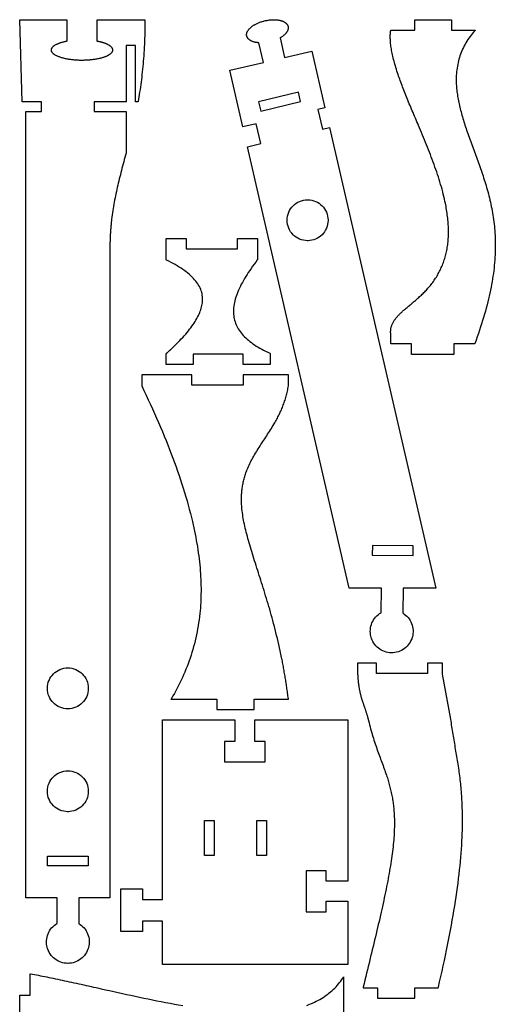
# Model space of a CAD drawing. Extents: x 0 to 250, y 0 to 397.
# Drawn here: x 158.2 to 249.5, y 208.2 to 397.1 of the extents above; entities that cross this region are included whole.
import ezdxf

# ---------------------------------------------------------------- set-up
doc = ezdxf.new("R2010")
doc.units = 0
doc.layers.get('0').update_dxf_attribs({"linetype": 'CONTINUOUS'})

msp = doc.modelspace()

# ---------------------------------------------------------------- linework, layer by layer
at = {"color": 0}
for points in [[(180.932, 381.383), (180.489, 381.383), (180.489, 392.211), (178.639, 392.211), (178.639, 381.383), (172.554, 381.383), (172.554, 379.533), (178.639, 379.533), (178.639, 371.563), (178.639, 371.563), (178.639, 371.563), (178.638, 371.563), (178.638, 371.561), (178.638, 371.561), (178.638, 371.561), (178.638, 371.561), (178.638, 371.56), (178.638, 371.56), (178.638, 371.56), (178.638, 371.56), (178.638, 371.558), (178.638, 371.558), (178.638, 371.558), (178.638, 371.558), (178.638, 371.557), (178.636, 371.557), (178.636, 371.557), (178.636, 371.557), (178.636, 371.556), (178.636, 371.556), (178.636, 371.556), (178.636, 371.554), (178.636, 371.554), (178.636, 371.554), (178.636, 371.554), (178.636, 371.554), (178.524, 371.133), (178.413, 370.715), (178.301, 370.299), (178.192, 369.883), (178.083, 369.469), (177.975, 369.058), (177.867, 368.647), (177.761, 368.236), (177.657, 367.828), (177.553, 367.419), (177.451, 367.013), (177.35, 366.607), (177.251, 366.2), (177.154, 365.796), (177.06, 365.39), (176.965, 364.986), (176.875, 364.582), (176.786, 364.178), (176.699, 363.774), (176.615, 363.369), (176.533, 362.965), (176.454, 362.56), (176.378, 362.156), (176.304, 361.75), (176.233, 361.344), (176.165, 360.938), (176.101, 360.529), (176.04, 360.121), (175.982, 359.711), (175.928, 359.301), (175.876, 358.889), (175.856, 358.713), (175.836, 358.535), (175.817, 358.358), (175.797, 358.181), (175.779, 358.003), (175.763, 357.825), (175.746, 357.647), (175.729, 357.468), (175.714, 357.29), (175.7, 357.111), (175.686, 356.932), (175.672, 356.753), (175.66, 356.574), (175.647, 356.393), (175.636, 356.214), (175.626, 356.033), (175.615, 355.853), (175.607, 355.672), (175.599, 355.492), (175.59, 355.31), (175.583, 355.129), (175.578, 354.947), (175.572, 354.765), (175.567, 354.582), (175.563, 354.4), (175.56, 354.217), (175.557, 354.035), (175.556, 353.851), (175.554, 353.667), (175.554, 353.483), (175.554, 228.779), (169.554, 228.779), (169.554, 223.897), (169.628, 223.854), (169.844, 223.711), (170.114, 223.504), (170.364, 223.276), (170.592, 223.032), (170.799, 222.772), (170.982, 222.497), (171.143, 222.208), (171.279, 221.908), (171.392, 221.599), (171.479, 221.281), (171.54, 220.954), (171.576, 220.624), (171.585, 220.29), (171.565, 219.953), (171.518, 219.615), (171.464, 219.362), (171.442, 219.279), (171.419, 219.196), (171.337, 218.95), (171.208, 218.636), (171.054, 218.336), (170.878, 218.051), (170.681, 217.783), (170.462, 217.535), (170.226, 217.304), (169.974, 217.093), (169.704, 216.903), (169.419, 216.736), (169.121, 216.592), (168.811, 216.471), (168.492, 216.375), (168.161, 216.306), (167.824, 216.263), (167.565, 216.249), (167.479, 216.249), (167.393, 216.249), (167.133, 216.263), (166.796, 216.306), (166.467, 216.375), (166.146, 216.471), (165.836, 216.592), (165.538, 216.736), (165.254, 216.903), (164.985, 217.093), (164.731, 217.304), (164.494, 217.535), (164.276, 217.783), (164.079, 218.051), (163.903, 218.336), (163.749, 218.636), (163.619, 218.95), (163.539, 219.196), (163.515, 219.279), (163.493, 219.362), (163.439, 219.615), (163.392, 219.953), (163.372, 220.29), (163.381, 220.624), (163.417, 220.954), (163.478, 221.281), (163.565, 221.599), (163.678, 221.908), (163.815, 222.208), (163.975, 222.497), (164.16, 222.772), (164.365, 223.032), (164.594, 223.276), (164.843, 223.504), (165.114, 223.711), (165.329, 223.854), (165.404, 223.897), (165.404, 228.779), (159.404, 228.779), (159.404, 379.533), (162.404, 379.533), (162.404, 381.383), (158.742, 381.383), (158.288, 397.124), (167.268, 397.124), (167.268, 392.987), (167.133, 392.961), (167.003, 392.933), (166.874, 392.906), (166.747, 392.876), (166.622, 392.846), (166.5, 392.814), (166.381, 392.781), (166.264, 392.747), (166.15, 392.713), (166.039, 392.676), (165.929, 392.64), (165.824, 392.603), (165.721, 392.565), (165.621, 392.526), (165.524, 392.486), (165.431, 392.446), (165.34, 392.404), (165.253, 392.362), (165.168, 392.321), (165.087, 392.278), (165.011, 392.233), (164.938, 392.19), (164.868, 392.146), (164.801, 392.1), (164.739, 392.054), (164.681, 392.008), (164.625, 391.963), (164.574, 391.917), (164.528, 391.869), (164.485, 391.822), (164.446, 391.776), (164.411, 391.731), (164.381, 391.683), (164.353, 391.638), (164.329, 391.592), (164.31, 391.544), (164.293, 391.499), (164.281, 391.453), (164.271, 391.406), (164.265, 391.36), (164.264, 391.314), (164.265, 391.267), (164.271, 391.221), (164.279, 391.175), (164.292, 391.129), (164.308, 391.083), (164.328, 391.037), (164.351, 390.992), (164.379, 390.946), (164.41, 390.9), (164.443, 390.856), (164.482, 390.81), (164.524, 390.764), (164.569, 390.719), (164.618, 390.675), (164.671, 390.629), (164.726, 390.585), (164.786, 390.54), (164.85, 390.497), (164.918, 390.453), (165.007, 390.397), (165.103, 390.343), (165.206, 390.29), (165.311, 390.239), (165.424, 390.188), (165.542, 390.139), (165.664, 390.09), (165.79, 390.043), (165.922, 389.997), (166.057, 389.953), (166.197, 389.91), (166.342, 389.868), (166.49, 389.828), (166.642, 389.789), (166.797, 389.751), (166.957, 389.715), (167.119, 389.682), (167.285, 389.65), (167.453, 389.619), (167.624, 389.59), (167.797, 389.563), (167.974, 389.537), (168.153, 389.515), (168.333, 389.493), (168.515, 389.474), (168.7, 389.457), (168.886, 389.44), (169.074, 389.428), (169.263, 389.417), (169.453, 389.407), (169.638, 389.401), (169.824, 389.396), (170.01, 389.393), (170.196, 389.393), (170.383, 389.394), (170.568, 389.397), (170.754, 389.403), (170.939, 389.41), (171.124, 389.419), (171.307, 389.431), (171.489, 389.443), (171.671, 389.458), (171.85, 389.475), (172.029, 389.493), (172.206, 389.513), (172.379, 389.535), (172.551, 389.558), (172.722, 389.583), (172.889, 389.611), (173.054, 389.639), (173.217, 389.669), (173.376, 389.701), (173.532, 389.735), (173.685, 389.769), (173.835, 389.807), (173.981, 389.844), (174.122, 389.885), (174.261, 389.926), (174.394, 389.968), (174.525, 390.013), (174.65, 390.058), (174.74, 390.093), (174.829, 390.129), (174.915, 390.165), (174.997, 390.203), (175.078, 390.24), (175.156, 390.279), (175.229, 390.318), (175.301, 390.357), (175.369, 390.397), (175.436, 390.438), (175.499, 390.478), (175.558, 390.519), (175.615, 390.561), (175.669, 390.601), (175.721, 390.644), (175.769, 390.686), (175.814, 390.728), (175.856, 390.771), (175.894, 390.814), (175.931, 390.857), (175.964, 390.899), (175.993, 390.942), (176.019, 390.985), (176.043, 391.028), (176.064, 391.071), (176.081, 391.112), (176.094, 391.156), (176.106, 391.199), (176.112, 391.24), (176.117, 391.282), (176.117, 391.324), (176.115, 391.364), (176.11, 391.404), (176.103, 391.444), (176.092, 391.485), (176.079, 391.525), (176.063, 391.565), (176.044, 391.606), (176.022, 391.646), (175.999, 391.686), (175.971, 391.726), (175.942, 391.767), (175.91, 391.807), (175.874, 391.847), (175.836, 391.888), (175.796, 391.926), (175.751, 391.967), (175.706, 392.006), (175.657, 392.046), (175.606, 392.085), (175.551, 392.124), (175.494, 392.161), (175.436, 392.2), (175.374, 392.237), (175.31, 392.275), (175.242, 392.313), (175.172, 392.349), (175.1, 392.385), (175.025, 392.421), (174.947, 392.456), (174.867, 392.49), (174.783, 392.524), (174.737, 392.543), (174.69, 392.561), (174.642, 392.579), (174.593, 392.597), (174.544, 392.614), (174.494, 392.632), (174.443, 392.65), (174.392, 392.667), (174.34, 392.683), (174.288, 392.7), (174.235, 392.717), (174.181, 392.733), (174.126, 392.749), (174.071, 392.765), (174.015, 392.781), (173.96, 392.796), (173.903, 392.811), (173.846, 392.826), (173.788, 392.84), (173.729, 392.856), (173.671, 392.869), (173.611, 392.883), (173.551, 392.897), (173.49, 392.911), (173.429, 392.924), (173.368, 392.938), (173.306, 392.95), (173.243, 392.963), (173.181, 392.975), (173.118, 392.987), (173.118, 397.124), (182.268, 397.124), (182.268, 397.049), (182.265, 396.447), (182.261, 395.853), (182.253, 395.264), (182.24, 394.681), (182.225, 394.104), (182.207, 393.533), (182.186, 392.968), (182.161, 392.41), (182.135, 391.857), (182.104, 391.308), (182.071, 390.767), (182.035, 390.231), (181.996, 389.699), (181.953, 389.174), (181.908, 388.653), (181.861, 388.139), (181.811, 387.629), (181.758, 387.124), (181.704, 386.625), (181.646, 386.131), (181.586, 385.64), (181.524, 385.156), (181.458, 384.676), (181.392, 384.2), (181.322, 383.731), (181.25, 383.264), (181.176, 382.803), (181.101, 382.346), (181.022, 381.893), (180.943, 381.444), (180.932, 381.383)], [(208.19, 393.633), (209.061, 389.864), (214.286, 391.069), (216.797, 380.207), (215.467, 379.9), (216.333, 376.149), (217.664, 376.456), (238.063, 288.194), (231.803, 288.194), (231.736, 283.4), (231.81, 283.356), (232.024, 283.21), (232.29, 282.999), (232.537, 282.768), (232.761, 282.521), (232.964, 282.257), (233.144, 281.979), (233.301, 281.689), (233.433, 281.386), (233.542, 281.075), (233.625, 280.756), (233.682, 280.429), (233.713, 280.099), (233.717, 279.764), (233.692, 279.428), (233.64, 279.092), (233.582, 278.839), (233.558, 278.756), (233.535, 278.674), (233.45, 278.428), (233.317, 278.115), (233.158, 277.817), (232.978, 277.535), (232.778, 277.271), (232.556, 277.025), (232.317, 276.797), (232.06, 276.59), (231.787, 276.404), (231.501, 276.24), (231.201, 276.1), (230.89, 275.983), (230.568, 275.893), (230.237, 275.828), (229.899, 275.79), (229.64, 275.779), (229.554, 275.781), (229.468, 275.782), (229.21, 275.8), (228.872, 275.847), (228.543, 275.921), (228.224, 276.021), (227.917, 276.146), (227.621, 276.294), (227.339, 276.467), (227.071, 276.66), (226.821, 276.874), (226.587, 277.108), (226.374, 277.361), (226.179, 277.631), (226.007, 277.918), (225.858, 278.219), (225.733, 278.536), (225.656, 278.783), (225.633, 278.867), (225.612, 278.95), (225.563, 279.204), (225.519, 279.542), (225.504, 279.879), (225.518, 280.214), (225.558, 280.543), (225.624, 280.868), (225.715, 281.185), (225.832, 281.493), (225.974, 281.792), (226.139, 282.078), (226.326, 282.35), (226.536, 282.607), (226.768, 282.849), (227.021, 283.072), (227.293, 283.276), (227.511, 283.415), (227.586, 283.458), (227.653, 288.194), (221.486, 288.194), (201.944, 372.751), (204.501, 373.385), (203.628, 377.165), (201.061, 376.574), (198.55, 387.438), (205.018, 388.931), (204.147, 392.7), (204.124, 392.701), (204.101, 392.703), (204.079, 392.706), (204.057, 392.707), (204.033, 392.708), (204.011, 392.71), (203.989, 392.713), (203.967, 392.715), (203.944, 392.717), (203.922, 392.719), (203.9, 392.721), (203.878, 392.724), (203.856, 392.726), (203.833, 392.729), (203.79, 392.735), (203.768, 392.737), (203.746, 392.74), (203.725, 392.743), (203.704, 392.747), (203.682, 392.75), (203.661, 392.753), (203.639, 392.757), (203.597, 392.763), (203.576, 392.767), (203.556, 392.771), (203.535, 392.775), (203.514, 392.779), (203.493, 392.782), (203.392, 392.804), (203.293, 392.826), (203.196, 392.851), (203.101, 392.881), (203.01, 392.91), (202.922, 392.942), (202.836, 392.975), (202.753, 393.011), (202.672, 393.049), (202.594, 393.089), (202.521, 393.131), (202.449, 393.174), (202.381, 393.219), (202.315, 393.267), (202.254, 393.314), (202.196, 393.364), (202.14, 393.417), (202.089, 393.469), (202.042, 393.524), (201.997, 393.581), (201.957, 393.638), (201.919, 393.696), (201.888, 393.756), (201.858, 393.817), (201.833, 393.881), (201.811, 393.943), (201.794, 394.008), (201.782, 394.074), (201.774, 394.14), (201.769, 394.208), (201.769, 394.276), (201.774, 394.349), (201.783, 394.422), (201.797, 394.494), (201.817, 394.569), (201.839, 394.643), (201.867, 394.717), (201.899, 394.792), (201.935, 394.865), (201.975, 394.938), (202.019, 395.013), (202.068, 395.085), (202.119, 395.158), (202.176, 395.231), (202.236, 395.303), (202.3, 395.375), (202.367, 395.447), (202.438, 395.517), (202.513, 395.588), (202.59, 395.656), (202.671, 395.724), (202.756, 395.792), (202.843, 395.858), (202.933, 395.924), (203.026, 395.987), (203.122, 396.051), (203.222, 396.112), (203.324, 396.174), (203.428, 396.232), (203.536, 396.29), (203.646, 396.346), (203.778, 396.41), (203.914, 396.472), (204.051, 396.531), (204.193, 396.588), (204.336, 396.642), (204.482, 396.693), (204.629, 396.742), (204.778, 396.787), (204.928, 396.831), (205.079, 396.871), (205.232, 396.908), (205.386, 396.943), (205.54, 396.974), (205.694, 397.003), (205.849, 397.029), (206.003, 397.051), (206.157, 397.072), (206.31, 397.088), (206.462, 397.101), (206.614, 397.112), (206.764, 397.119), (206.914, 397.124), (207.061, 397.125), (207.206, 397.122), (207.349, 397.117), (207.49, 397.108), (207.629, 397.096), (207.764, 397.081), (207.897, 397.061), (208.026, 397.037), (208.153, 397.013), (208.247, 396.99), (208.339, 396.967), (208.429, 396.939), (208.517, 396.911), (208.601, 396.881), (208.685, 396.849), (208.764, 396.815), (208.842, 396.779), (208.917, 396.742), (208.989, 396.703), (209.058, 396.662), (209.124, 396.619), (209.188, 396.576), (209.249, 396.531), (209.306, 396.483), (209.36, 396.435), (209.411, 396.385), (209.46, 396.333), (209.504, 396.281), (209.546, 396.226), (209.583, 396.172), (209.618, 396.117), (209.65, 396.058), (209.676, 396), (209.7, 395.94), (209.721, 395.879), (209.737, 395.818), (209.75, 395.756), (209.758, 395.692), (209.764, 395.626), (209.765, 395.561), (209.761, 395.494), (209.756, 395.428), (209.744, 395.361), (209.729, 395.293), (209.711, 395.226), (209.689, 395.158), (209.663, 395.092), (209.633, 395.024), (209.6, 394.956), (209.564, 394.888), (209.525, 394.819), (209.481, 394.753), (209.435, 394.686), (209.385, 394.619), (209.332, 394.553), (209.275, 394.487), (209.217, 394.421), (209.154, 394.356), (209.089, 394.292), (209.021, 394.228), (208.95, 394.164), (208.876, 394.101), (208.8, 394.04), (208.719, 393.979), (208.638, 393.919), (208.554, 393.86), (208.467, 393.801), (208.376, 393.744), (208.285, 393.689), (208.19, 393.633)], [(229.418, 337.079), (229.417, 337.111), (229.415, 337.143), (229.415, 337.174), (229.414, 337.206), (229.414, 337.362), (229.415, 337.394), (229.417, 337.426), (229.418, 337.457), (229.419, 337.487), (229.421, 337.519), (229.422, 337.55), (229.425, 337.579), (229.428, 337.611), (229.431, 337.642), (229.433, 337.672), (229.436, 337.703), (229.44, 337.733), (229.444, 337.764), (229.447, 337.794), (229.453, 337.824), (229.457, 337.854), (229.461, 337.885), (229.467, 337.915), (229.471, 337.944), (229.476, 337.974), (229.504, 338.104), (229.535, 338.233), (229.571, 338.361), (229.611, 338.487), (229.657, 338.612), (229.707, 338.736), (229.761, 338.858), (229.818, 338.979), (229.881, 339.099), (229.947, 339.218), (230.018, 339.336), (230.092, 339.453), (230.169, 339.569), (230.251, 339.683), (230.336, 339.797), (230.424, 339.912), (230.517, 340.025), (230.611, 340.138), (230.71, 340.25), (230.811, 340.362), (230.915, 340.472), (231.022, 340.583), (231.132, 340.694), (231.244, 340.806), (231.36, 340.915), (231.478, 341.026), (231.599, 341.138), (231.721, 341.247), (231.846, 341.358), (231.972, 341.469), (232.101, 341.581), (232.25, 341.707), (232.401, 341.835), (232.554, 341.963), (232.708, 342.092), (232.864, 342.222), (233.021, 342.354), (233.181, 342.486), (233.34, 342.619), (233.501, 342.754), (233.664, 342.892), (233.826, 343.029), (233.99, 343.169), (234.154, 343.31), (234.318, 343.451), (234.483, 343.596), (234.647, 343.742), (234.813, 343.89), (234.976, 344.04), (235.14, 344.19), (235.304, 344.344), (235.468, 344.501), (235.629, 344.658), (235.792, 344.819), (235.951, 344.982), (236.11, 345.147), (236.268, 345.314), (236.424, 345.483), (236.579, 345.656), (236.732, 345.831), (236.883, 346.008), (237.037, 346.197), (237.189, 346.388), (237.339, 346.581), (237.486, 346.776), (237.631, 346.976), (237.772, 347.179), (237.912, 347.383), (238.049, 347.593), (238.182, 347.804), (238.313, 348.018), (238.439, 348.236), (238.564, 348.456), (238.685, 348.679), (238.803, 348.904), (238.917, 349.133), (239.028, 349.365), (239.136, 349.601), (239.24, 349.839), (239.34, 350.079), (239.438, 350.322), (239.531, 350.569), (239.619, 350.819), (239.706, 351.072), (239.786, 351.326), (239.864, 351.585), (239.938, 351.846), (240.006, 352.11), (240.071, 352.376), (240.131, 352.646), (240.188, 352.919), (240.239, 353.194), (240.285, 353.465), (240.326, 353.74), (240.364, 354.018), (240.396, 354.297), (240.425, 354.579), (240.45, 354.864), (240.469, 355.151), (240.486, 355.44), (240.497, 355.732), (240.506, 356.025), (240.51, 356.321), (240.51, 356.619), (240.506, 356.919), (240.497, 357.222), (240.485, 357.526), (240.468, 357.833), (240.449, 358.142), (240.424, 358.451), (240.396, 358.764), (240.364, 359.076), (240.329, 359.392), (240.29, 359.71), (240.247, 360.028), (240.2, 360.349), (240.15, 360.671), (240.096, 360.993), (240.037, 361.318), (239.976, 361.644), (239.912, 361.972), (239.843, 362.3), (239.742, 362.761), (239.635, 363.225), (239.519, 363.689), (239.4, 364.156), (239.274, 364.625), (239.142, 365.094), (239.006, 365.565), (238.864, 366.039), (238.717, 366.511), (238.565, 366.986), (238.41, 367.461), (238.25, 367.936), (238.086, 368.411), (237.919, 368.888), (237.749, 369.362), (237.575, 369.839), (237.399, 370.314), (237.219, 370.789), (237.037, 371.264), (236.853, 371.736), (236.667, 372.21), (236.479, 372.681), (236.29, 373.15), (236.1, 373.619), (235.91, 374.086), (235.718, 374.551), (235.525, 375.014), (235.332, 375.475), (235.14, 375.933), (234.947, 376.39), (234.756, 376.843), (234.604, 377.203), (234.453, 377.558), (234.301, 377.914), (234.153, 378.267), (234.004, 378.618), (233.857, 378.967), (233.711, 379.313), (233.565, 379.657), (233.422, 380), (233.281, 380.34), (233.139, 380.678), (233, 381.013), (232.862, 381.346), (232.726, 381.676), (232.593, 382.006), (232.461, 382.331), (232.331, 382.654), (232.203, 382.975), (232.076, 383.293), (231.953, 383.608), (231.831, 383.921), (231.711, 384.231), (231.594, 384.537), (231.479, 384.842), (231.368, 385.143), (231.258, 385.442), (231.153, 385.737), (231.049, 386.029), (230.947, 386.318), (230.85, 386.604), (230.735, 386.946), (230.625, 387.283), (230.519, 387.615), (230.419, 387.944), (230.322, 388.267), (230.231, 388.586), (230.143, 388.9), (230.06, 389.21), (229.981, 389.515), (229.907, 389.815), (229.838, 390.111), (229.772, 390.403), (229.711, 390.689), (229.656, 390.971), (229.604, 391.249), (229.557, 391.521), (229.515, 391.789), (229.478, 392.053), (229.444, 392.311), (229.417, 392.565), (229.393, 392.815), (229.375, 393.061), (229.361, 393.301), (229.351, 393.537), (229.347, 393.768), (229.347, 393.994), (229.351, 394.217), (229.362, 394.433), (229.376, 394.646), (229.396, 394.854), (229.419, 395.057), (229.421, 395.061), (229.421, 395.064), (229.422, 395.068), (229.422, 395.076), (229.424, 395.081), (229.424, 395.088), (229.425, 395.089), (229.425, 395.096), (229.426, 395.1), (229.426, 395.108), (229.428, 395.114), (229.428, 395.115), (229.429, 395.119), (229.429, 395.124), (234.071, 395.124), (234.071, 397.124), (241.079, 397.124), (241.079, 395.124), (245.662, 395.124), (245.656, 395.115), (245.651, 395.111), (245.644, 395.103), (245.64, 395.099), (245.638, 395.094), (245.633, 395.09), (245.622, 395.078), (245.618, 395.074), (245.607, 395.061), (245.603, 395.057), (245.6, 395.053), (245.588, 395.04), (245.585, 395.036), (245.569, 395.019), (245.565, 395.015), (245.561, 395.011), (245.554, 395.003), (245.55, 394.999), (245.311, 394.726), (245.079, 394.45), (244.856, 394.169), (244.642, 393.886), (244.435, 393.6), (244.237, 393.31), (244.047, 393.017), (243.867, 392.719), (243.694, 392.419), (243.529, 392.117), (243.374, 391.81), (243.226, 391.5), (243.088, 391.186), (242.957, 390.869), (242.835, 390.549), (242.721, 390.225), (242.615, 389.897), (242.517, 389.567), (242.428, 389.233), (242.347, 388.896), (242.275, 388.554), (242.211, 388.21), (242.156, 387.862), (242.108, 387.511), (242.069, 387.157), (242.037, 386.799), (242.015, 386.438), (242.001, 386.072), (241.994, 385.704), (241.997, 385.333), (242.004, 385.056), (242.015, 384.776), (242.032, 384.496), (242.051, 384.213), (242.076, 383.928), (242.106, 383.642), (242.139, 383.353), (242.178, 383.063), (242.219, 382.771), (242.265, 382.478), (242.314, 382.182), (242.368, 381.885), (242.425, 381.586), (242.486, 381.286), (242.55, 380.985), (242.618, 380.682), (242.689, 380.376), (242.764, 380.071), (242.842, 379.763), (242.922, 379.454), (243.006, 379.143), (243.093, 378.832), (243.183, 378.519), (243.275, 378.204), (243.371, 377.889), (243.468, 377.572), (243.569, 377.254), (243.672, 376.935), (243.776, 376.615), (243.885, 376.294), (243.994, 375.971), (244.111, 375.631), (244.232, 375.289), (244.353, 374.946), (244.475, 374.601), (244.6, 374.257), (244.725, 373.912), (244.851, 373.567), (244.978, 373.219), (245.107, 372.871), (245.235, 372.522), (245.364, 372.172), (245.494, 371.822), (245.624, 371.471), (245.753, 371.118), (245.883, 370.765), (246.013, 370.411), (246.142, 370.056), (246.269, 369.7), (246.397, 369.343), (246.525, 368.985), (246.651, 368.626), (246.776, 368.265), (246.9, 367.906), (247.022, 367.543), (247.143, 367.181), (247.261, 366.815), (247.379, 366.451), (247.494, 366.085), (247.607, 365.718), (247.718, 365.35), (247.833, 364.956), (247.946, 364.561), (248.056, 364.165), (248.162, 363.767), (248.265, 363.367), (248.365, 362.965), (248.463, 362.563), (248.556, 362.156), (248.644, 361.749), (248.731, 361.338), (248.813, 360.925), (248.89, 360.51), (248.964, 360.093), (249.033, 359.672), (249.099, 359.249), (249.158, 358.824), (249.215, 358.394), (249.267, 357.963), (249.313, 357.528), (249.354, 357.09), (249.39, 356.649), (249.422, 356.204), (249.449, 355.756), (249.468, 355.303), (249.483, 354.847), (249.493, 354.388), (249.497, 353.925), (249.494, 353.458), (249.486, 352.987), (249.472, 352.511), (249.451, 352.026), (249.424, 351.537), (249.39, 351.044), (249.35, 350.546), (249.303, 350.042), (249.249, 349.533), (249.188, 349.021), (249.121, 348.501), (249.046, 347.979), (248.965, 347.45), (248.876, 346.915), (248.781, 346.376), (248.679, 345.831), (248.569, 345.281), (248.453, 344.725), (248.329, 344.164), (248.197, 343.597), (248.058, 343.024), (247.912, 342.444), (247.76, 341.861), (247.599, 341.269), (247.429, 340.674), (247.254, 340.071), (247.069, 339.463), (246.879, 338.847), (246.679, 338.226), (246.472, 337.599), (246.258, 336.965), (246.035, 336.325), (245.804, 335.678), (245.565, 335.025), (245.565, 335.022), (245.564, 335.021), (245.564, 335.018), (245.56, 335.01), (245.56, 335.008), (245.558, 335.004), (245.557, 335.001), (245.556, 334.997), (245.554, 334.994), (245.553, 334.989), (245.551, 334.987), (245.55, 334.983), (245.55, 334.982), (245.547, 334.974), (241.569, 334.974), (241.569, 332.974), (233.419, 332.974), (233.419, 334.974), (229.419, 334.974), (229.419, 337.047), (229.418, 337.079)], [(204.529, 379.574), (212.149, 381.463), (211.704, 383.257), (204.083, 381.369), (204.529, 379.574)], [(213.482, 354.764), (213.382, 354.764), (213.081, 354.785), (212.69, 354.844), (212.315, 354.94), (211.954, 355.072), (211.611, 355.237), (211.288, 355.435), (210.985, 355.661), (210.707, 355.914), (210.453, 356.193), (210.228, 356.494), (210.031, 356.818), (209.865, 357.161), (209.733, 357.522), (209.636, 357.899), (209.578, 358.287), (209.557, 358.589), (209.557, 358.79), (209.578, 359.09), (209.636, 359.481), (209.733, 359.857), (209.865, 360.217), (210.031, 360.56), (210.228, 360.883), (210.453, 361.186), (210.707, 361.465), (210.985, 361.718), (211.288, 361.944), (211.611, 362.14), (211.954, 362.306), (212.315, 362.438), (212.69, 362.535), (213.081, 362.594), (213.382, 362.614), (213.582, 362.614), (213.883, 362.594), (214.272, 362.535), (214.649, 362.438), (215.01, 362.306), (215.353, 362.14), (215.676, 361.944), (215.979, 361.718), (216.257, 361.465), (216.511, 361.186), (216.736, 360.883), (216.933, 360.56), (217.099, 360.217), (217.231, 359.857), (217.328, 359.481), (217.386, 359.09), (217.407, 358.79), (217.407, 358.589), (217.386, 358.287), (217.328, 357.899), (217.231, 357.522), (217.099, 357.161), (216.933, 356.818), (216.736, 356.494), (216.511, 356.193), (216.257, 355.914), (215.979, 355.661), (215.676, 355.435), (215.353, 355.237), (215.01, 355.072), (214.649, 354.94), (214.272, 354.844), (213.883, 354.785), (213.582, 354.764), (213.482, 354.764)], [(186.394, 333.175), (186.439, 333.214), (186.483, 333.254), (186.526, 333.293), (186.571, 333.332), (186.614, 333.371), (186.658, 333.41), (186.701, 333.449), (186.744, 333.487), (186.789, 333.526), (186.832, 333.565), (186.874, 333.604), (186.917, 333.643), (186.96, 333.682), (187.003, 333.721), (187.044, 333.758), (187.087, 333.797), (187.129, 333.836), (187.171, 333.875), (187.214, 333.914), (187.256, 333.953), (187.297, 333.99), (187.339, 334.029), (187.379, 334.068), (187.421, 334.107), (187.462, 334.144), (187.503, 334.183), (187.544, 334.222), (187.585, 334.26), (187.625, 334.299), (187.665, 334.338), (188.001, 334.658), (188.328, 334.979), (188.646, 335.297), (188.953, 335.614), (189.251, 335.928), (189.54, 336.242), (189.821, 336.553), (190.09, 336.861), (190.35, 337.168), (190.6, 337.474), (190.839, 337.778), (191.069, 338.079), (191.289, 338.378), (191.497, 338.675), (191.694, 338.971), (191.882, 339.264), (192.06, 339.554), (192.225, 339.843), (192.379, 340.131), (192.524, 340.414), (192.656, 340.696), (192.776, 340.976), (192.886, 341.254), (192.983, 341.529), (193.069, 341.803), (193.144, 342.072), (193.207, 342.34), (193.257, 342.607), (193.294, 342.869), (193.321, 343.131), (193.335, 343.429), (193.333, 343.725), (193.313, 344.017), (193.276, 344.306), (193.224, 344.592), (193.154, 344.875), (193.068, 345.156), (192.965, 345.433), (192.847, 345.707), (192.712, 345.979), (192.563, 346.247), (192.396, 346.513), (192.214, 346.775), (192.017, 347.036), (191.803, 347.293), (191.575, 347.547), (191.332, 347.799), (191.074, 348.049), (190.801, 348.294), (190.513, 348.537), (190.211, 348.779), (189.893, 349.018), (189.563, 349.254), (189.217, 349.487), (188.857, 349.718), (188.483, 349.946), (188.096, 350.172), (187.696, 350.396), (187.281, 350.617), (186.853, 350.835), (186.411, 351.051), (186.41, 351.053), (186.408, 351.053), (186.406, 351.054), (186.404, 351.056), (186.403, 351.056), (186.401, 351.057), (186.4, 351.057), (186.399, 351.058), (186.397, 351.058), (186.396, 351.06), (186.394, 351.06), (186.393, 351.06), (186.39, 351.061), (186.389, 351.063), (186.388, 351.063), (186.386, 351.064), (186.385, 351.064), (186.383, 351.065), (186.382, 351.065), (186.381, 351.067), (186.379, 351.067), (186.378, 351.068), (186.376, 351.068), (186.375, 351.069), (186.374, 351.069), (186.372, 351.071), (186.371, 351.071), (186.369, 351.072), (186.369, 355.194), (190.183, 355.194), (190.183, 353.194), (200.033, 353.194), (200.033, 355.194), (203.849, 355.194), (203.849, 351.093), (203.832, 351.074), (203.519, 350.667), (203.218, 350.264), (202.925, 349.862), (202.643, 349.467), (202.371, 349.072), (202.108, 348.681), (201.857, 348.293), (201.617, 347.91), (201.388, 347.528), (201.168, 347.151), (200.96, 346.776), (200.764, 346.406), (200.579, 346.039), (200.404, 345.675), (200.243, 345.315), (200.093, 344.96), (199.954, 344.607), (199.828, 344.258), (199.714, 343.912), (199.611, 343.572), (199.522, 343.235), (199.446, 342.901), (199.381, 342.572), (199.329, 342.247), (199.292, 341.925), (199.267, 341.608), (199.254, 341.296), (199.256, 340.987), (199.271, 340.683), (199.3, 340.383), (199.343, 340.088), (199.399, 339.796), (199.469, 339.508), (199.554, 339.225), (199.653, 338.946), (199.764, 338.671), (199.889, 338.4), (200.028, 338.133), (200.179, 337.869), (200.344, 337.61), (200.522, 337.354), (200.712, 337.103), (200.917, 336.856), (201.132, 336.611), (201.361, 336.371), (201.603, 336.135), (201.856, 335.901), (202.122, 335.672), (202.4, 335.446), (202.69, 335.224), (202.992, 335.004), (203.306, 334.789), (203.631, 334.578), (203.967, 334.369), (204.315, 334.164), (204.675, 333.963), (205.046, 333.764), (205.428, 333.568), (205.821, 333.376), (206.225, 333.188), (206.226, 333.186), (206.228, 333.186), (206.231, 333.185), (206.232, 333.183), (206.235, 333.183), (206.236, 333.182), (206.239, 333.181), (206.24, 333.181), (206.242, 333.179), (206.243, 333.179), (206.244, 333.178), (206.25, 333.176), (206.251, 333.175), (206.254, 333.174), (206.256, 333.174), (206.257, 333.172), (206.258, 333.172), (206.26, 333.171), (206.263, 333.169), (206.264, 333.169), (206.267, 333.168), (206.268, 333.167), (206.268, 331.044), (201.118, 331.044), (201.118, 333.044), (191.519, 333.044), (191.519, 331.044), (186.369, 331.044), (186.369, 333.153), (186.394, 333.175)], [(187.269, 266.894), (196.054, 266.894), (196.054, 264.894), (203.204, 264.894), (203.204, 266.894), (209.799, 266.894), (209.799, 266.903), (209.797, 266.906), (209.796, 266.914), (209.796, 266.922), (209.794, 266.925), (209.794, 266.933), (209.793, 266.936), (209.793, 266.946), (209.792, 266.947), (209.792, 266.956), (209.79, 266.96), (209.789, 266.967), (209.789, 266.976), (209.788, 266.979), (209.751, 267.256), (209.715, 267.533), (209.678, 267.808), (209.64, 268.083), (209.601, 268.357), (209.563, 268.631), (209.524, 268.903), (209.483, 269.174), (209.443, 269.443), (209.403, 269.713), (209.361, 269.981), (209.319, 270.247), (209.276, 270.514), (209.233, 270.779), (209.19, 271.044), (209.146, 271.307), (209.103, 271.571), (209.057, 271.831), (209.013, 272.092), (208.967, 272.353), (208.921, 272.611), (208.874, 272.869), (208.826, 273.126), (208.779, 273.382), (208.731, 273.638), (208.682, 273.892), (208.633, 274.144), (208.585, 274.397), (208.535, 274.649), (208.483, 274.9), (208.357, 275.517), (208.228, 276.131), (208.096, 276.736), (207.962, 277.338), (207.825, 277.933), (207.686, 278.522), (207.544, 279.107), (207.401, 279.685), (207.257, 280.26), (207.111, 280.826), (206.962, 281.389), (206.814, 281.946), (206.663, 282.497), (206.511, 283.043), (206.36, 283.585), (206.206, 284.121), (206.051, 284.651), (205.897, 285.176), (205.742, 285.696), (205.587, 286.211), (205.432, 286.721), (205.276, 287.225), (205.122, 287.725), (204.967, 288.219), (204.813, 288.71), (204.66, 289.194), (204.507, 289.674), (204.356, 290.149), (204.204, 290.618), (204.054, 291.083), (203.906, 291.543), (203.754, 292.014), (203.604, 292.479), (203.457, 292.94), (203.313, 293.396), (203.171, 293.847), (203.031, 294.293), (202.893, 294.733), (202.76, 295.169), (202.629, 295.601), (202.501, 296.028), (202.378, 296.45), (202.257, 296.868), (202.138, 297.282), (202.026, 297.69), (201.917, 298.094), (201.813, 298.494), (201.711, 298.89), (201.615, 299.282), (201.524, 299.669), (201.436, 300.053), (201.354, 300.432), (201.276, 300.807), (201.204, 301.178), (201.138, 301.546), (201.076, 301.908), (201.021, 302.268), (200.969, 302.624), (200.926, 302.976), (200.888, 303.324), (200.856, 303.668), (200.835, 303.926), (200.818, 304.182), (200.806, 304.436), (200.797, 304.688), (200.792, 304.938), (200.789, 305.185), (200.792, 305.432), (200.797, 305.676), (200.806, 305.918), (200.818, 306.16), (200.835, 306.399), (200.854, 306.636), (200.878, 306.872), (200.904, 307.106), (200.933, 307.339), (200.968, 307.569), (201.004, 307.8), (201.044, 308.028), (201.089, 308.256), (201.136, 308.481), (201.186, 308.704), (201.24, 308.928), (201.299, 309.149), (201.358, 309.369), (201.422, 309.589), (201.49, 309.807), (201.561, 310.024), (201.635, 310.239), (201.711, 310.454), (201.792, 310.667), (201.875, 310.879), (201.996, 311.172), (202.122, 311.463), (202.254, 311.751), (202.392, 312.039), (202.535, 312.325), (202.682, 312.61), (202.833, 312.894), (202.987, 313.176), (203.149, 313.458), (203.311, 313.74), (203.478, 314.021), (203.647, 314.301), (203.819, 314.581), (203.994, 314.86), (204.171, 315.139), (204.35, 315.418), (204.531, 315.697), (204.711, 315.976), (204.894, 316.256), (205.078, 316.535), (205.261, 316.815), (205.446, 317.096), (205.629, 317.376), (205.813, 317.658), (205.994, 317.942), (206.176, 318.225), (206.357, 318.51), (206.536, 318.796), (206.712, 319.083), (206.888, 319.372), (207.061, 319.662), (207.188, 319.881), (207.313, 320.099), (207.436, 320.318), (207.557, 320.539), (207.675, 320.76), (207.792, 320.983), (207.907, 321.207), (208.019, 321.432), (208.129, 321.657), (208.236, 321.885), (208.34, 322.112), (208.442, 322.343), (208.542, 322.574), (208.638, 322.806), (208.732, 323.039), (208.822, 323.274), (208.911, 323.508), (208.996, 323.746), (209.076, 323.985), (209.156, 324.225), (209.231, 324.465), (209.303, 324.708), (209.371, 324.953), (209.436, 325.199), (209.497, 325.444), (209.556, 325.693), (209.61, 325.943), (209.66, 326.194), (209.707, 326.447), (209.749, 326.703), (209.788, 326.958), (209.788, 326.96), (209.789, 326.96), (209.789, 329.044), (201.104, 329.044), (201.104, 327.044), (191.254, 327.044), (191.254, 329.044), (181.644, 329.044), (181.644, 326.951), (181.646, 326.951), (181.646, 326.95), (181.647, 326.949), (181.647, 326.946), (181.649, 326.946), (181.649, 326.943), (181.65, 326.943), (181.65, 326.94), (181.651, 326.94), (181.651, 326.938), (181.653, 326.938), (181.653, 326.936), (182.082, 326.044), (182.504, 325.157), (182.919, 324.271), (183.326, 323.389), (183.728, 322.511), (184.121, 321.636), (184.507, 320.764), (184.886, 319.896), (185.257, 319.031), (185.621, 318.169), (185.976, 317.311), (186.325, 316.457), (186.665, 315.606), (186.997, 314.758), (187.322, 313.915), (187.638, 313.075), (187.947, 312.239), (188.247, 311.407), (188.539, 310.578), (188.822, 309.753), (189.099, 308.932), (189.365, 308.115), (189.624, 307.301), (189.872, 306.492), (190.112, 305.688), (190.346, 304.886), (190.569, 304.089), (190.785, 303.296), (190.99, 302.507), (191.186, 301.721), (191.374, 300.94), (191.515, 300.329), (191.649, 299.719), (191.778, 299.112), (191.9, 298.508), (192.017, 297.908), (192.126, 297.31), (192.231, 296.714), (192.328, 296.122), (192.419, 295.532), (192.504, 294.946), (192.583, 294.362), (192.656, 293.781), (192.722, 293.203), (192.782, 292.628), (192.835, 292.056), (192.882, 291.487), (192.922, 290.921), (192.957, 290.357), (192.985, 289.797), (193.006, 289.24), (193.019, 288.686), (193.028, 288.135), (193.029, 287.586), (193.025, 287.042), (193.013, 286.499), (192.994, 285.96), (192.969, 285.424), (192.938, 284.892), (192.899, 284.361), (192.853, 283.835), (192.801, 283.311), (192.735, 282.714), (192.658, 282.122), (192.575, 281.535), (192.483, 280.949), (192.382, 280.368), (192.274, 279.792), (192.157, 279.218), (192.033, 278.649), (191.9, 278.082), (191.76, 277.519), (191.611, 276.961), (191.454, 276.406), (191.29, 275.854), (191.118, 275.306), (190.938, 274.763), (190.75, 274.221), (190.554, 273.685), (190.351, 273.15), (190.142, 272.619), (189.924, 272.092), (189.697, 271.569), (189.464, 271.049), (189.224, 270.532), (188.976, 270.019), (188.721, 269.508), (188.458, 269.003), (188.189, 268.499), (187.913, 267.999), (187.629, 267.501), (187.337, 267.007), (187.333, 267), (187.331, 266.996), (187.329, 266.992), (187.324, 266.985), (187.322, 266.981), (187.319, 266.978), (187.315, 266.971), (187.313, 266.967), (187.311, 266.963), (187.306, 266.954), (187.304, 266.951), (187.301, 266.947), (187.297, 266.939), (187.294, 266.935), (187.292, 266.932), (187.288, 266.924), (187.286, 266.921), (187.283, 266.917), (187.279, 266.91), (187.276, 266.906), (187.274, 266.901), (187.269, 266.894)], [(225.917, 296.365), (225.89, 294.515), (233.74, 294.404), (233.767, 296.254), (225.917, 296.365)], [(163.554, 268.957), (163.554, 269.057), (163.574, 269.358), (163.633, 269.747), (163.731, 270.124), (163.862, 270.485), (164.028, 270.828), (164.224, 271.151), (164.45, 271.453), (164.703, 271.732), (164.982, 271.985), (165.285, 272.211), (165.608, 272.407), (165.951, 272.572), (166.311, 272.706), (166.688, 272.801), (167.078, 272.861), (167.378, 272.882), (167.479, 272.882), (167.579, 272.882), (167.881, 272.861), (168.269, 272.801), (168.646, 272.706), (169.007, 272.572), (169.35, 272.407), (169.674, 272.211), (169.975, 271.985), (170.254, 271.732), (170.507, 271.453), (170.733, 271.151), (170.931, 270.828), (171.096, 270.485), (171.228, 270.124), (171.324, 269.747), (171.383, 269.358), (171.404, 269.057), (171.404, 268.957), (171.404, 268.856), (171.383, 268.556), (171.324, 268.165), (171.228, 267.789), (171.096, 267.429), (170.931, 267.086), (170.733, 266.763), (170.507, 266.46), (170.254, 266.181), (169.975, 265.928), (169.674, 265.701), (169.35, 265.506), (169.007, 265.34), (168.646, 265.208), (168.269, 265.111), (167.881, 265.051), (167.579, 265.032), (167.479, 265.032), (167.378, 265.032), (167.078, 265.051), (166.688, 265.111), (166.311, 265.208), (165.951, 265.34), (165.608, 265.506), (165.285, 265.701), (164.982, 265.928), (164.703, 266.181), (164.45, 266.46), (164.224, 266.763), (164.028, 267.086), (163.862, 267.429), (163.731, 267.789), (163.633, 268.165), (163.574, 268.556), (163.554, 268.856), (163.554, 268.957)], [(225.278, 262.368), (225.374, 261.975), (225.471, 261.589), (225.571, 261.208), (225.674, 260.833), (225.778, 260.464), (225.885, 260.1), (225.993, 259.74), (226.104, 259.386), (226.215, 259.035), (226.329, 258.689), (226.443, 258.347), (226.558, 258.008), (226.675, 257.675), (226.792, 257.344), (226.908, 257.015), (227.026, 256.692), (227.144, 256.369), (227.261, 256.05), (227.379, 255.733), (227.496, 255.418), (227.612, 255.106), (227.728, 254.794), (227.842, 254.483), (227.956, 254.175), (228.068, 253.868), (228.178, 253.561), (228.287, 253.256), (228.394, 252.95), (228.499, 252.644), (228.603, 252.338), (228.703, 252.032), (228.783, 251.782), (228.861, 251.531), (228.938, 251.278), (229.013, 251.025), (229.085, 250.771), (229.156, 250.517), (229.224, 250.261), (229.29, 250.006), (229.354, 249.747), (229.415, 249.487), (229.475, 249.228), (229.533, 248.967), (229.588, 248.704), (229.64, 248.44), (229.692, 248.174), (229.739, 247.907), (229.785, 247.638), (229.828, 247.365), (229.868, 247.094), (229.906, 246.819), (229.94, 246.542), (229.972, 246.263), (230.003, 245.982), (230.029, 245.699), (230.053, 245.412), (230.074, 245.124), (230.093, 244.833), (230.108, 244.54), (230.121, 244.244), (230.129, 243.946), (230.138, 243.563), (230.14, 243.172), (230.138, 242.781), (230.131, 242.383), (230.119, 241.981), (230.104, 241.575), (230.085, 241.164), (230.06, 240.747), (230.031, 240.328), (229.997, 239.904), (229.96, 239.475), (229.918, 239.04), (229.874, 238.603), (229.824, 238.16), (229.769, 237.713), (229.713, 237.261), (229.651, 236.804), (229.586, 236.343), (229.518, 235.876), (229.446, 235.406), (229.369, 234.931), (229.29, 234.451), (229.207, 233.967), (229.121, 233.478), (229.032, 232.983), (228.939, 232.485), (228.843, 231.982), (228.743, 231.474), (228.642, 230.961), (228.536, 230.444), (228.428, 229.922), (228.314, 229.381), (228.197, 228.833), (228.079, 228.282), (227.957, 227.726), (227.833, 227.165), (227.707, 226.6), (227.579, 226.031), (227.449, 225.456), (227.315, 224.876), (227.181, 224.293), (227.044, 223.706), (226.906, 223.112), (226.764, 222.515), (226.622, 221.914), (226.478, 221.308), (226.332, 220.697), (226.183, 220.082), (226.035, 219.464), (225.883, 218.84), (225.732, 218.212), (225.578, 217.581), (225.424, 216.944), (225.268, 216.303), (225.111, 215.658), (224.953, 215.01), (224.793, 214.357), (224.633, 213.699), (224.472, 213.038), (224.31, 212.372), (224.147, 211.703), (224.146, 211.699), (224.146, 211.694), (224.143, 211.686), (224.143, 211.682), (224.142, 211.678), (224.14, 211.674), (224.139, 211.669), (224.139, 211.665), (224.138, 211.661), (224.136, 211.657), (224.135, 211.653), (224.135, 211.649), (224.133, 211.644), (224.132, 211.64), (224.132, 211.636), (224.129, 211.628), (224.128, 211.625), (224.128, 211.621), (224.126, 211.617), (224.125, 211.612), (224.125, 211.608), (224.124, 211.604), (224.122, 211.6), (224.121, 211.596), (224.121, 211.592), (224.119, 211.587), (224.118, 211.583), (224.117, 211.579), (226.886, 211.579), (226.886, 209.579), (234.086, 209.579), (234.086, 211.579), (238.549, 211.579), (238.567, 211.656), (238.811, 212.697), (239.049, 213.731), (239.281, 214.754), (239.507, 215.769), (239.725, 216.776), (239.939, 217.774), (240.144, 218.761), (240.344, 219.74), (240.537, 220.711), (240.725, 221.672), (240.906, 222.625), (241.079, 223.568), (241.246, 224.501), (241.407, 225.425), (241.56, 226.34), (241.707, 227.246), (241.847, 228.143), (241.982, 229.029), (242.108, 229.907), (242.228, 230.775), (242.342, 231.633), (242.447, 232.482), (242.547, 233.321), (242.64, 234.15), (242.725, 234.969), (242.804, 235.778), (242.875, 236.578), (242.94, 237.368), (242.997, 238.147), (243.047, 238.918), (243.075, 239.388), (243.1, 239.851), (243.122, 240.313), (243.14, 240.771), (243.157, 241.224), (243.171, 241.674), (243.182, 242.119), (243.19, 242.563), (243.196, 243), (243.199, 243.435), (243.2, 243.865), (243.197, 244.293), (243.193, 244.717), (243.186, 245.138), (243.178, 245.556), (243.165, 245.968), (243.153, 246.378), (243.136, 246.785), (243.118, 247.189), (243.097, 247.589), (243.074, 247.986), (243.049, 248.381), (243.022, 248.771), (242.993, 249.158), (242.961, 249.543), (242.928, 249.925), (242.893, 250.304), (242.856, 250.681), (242.817, 251.053), (242.775, 251.422), (242.732, 251.79), (242.685, 252.172), (242.636, 252.553), (242.585, 252.931), (242.533, 253.306), (242.479, 253.679), (242.424, 254.049), (242.368, 254.418), (242.31, 254.783), (242.251, 255.149), (242.193, 255.513), (242.133, 255.874), (242.072, 256.233), (242.011, 256.594), (241.95, 256.951), (241.888, 257.31), (241.825, 257.667), (241.764, 258.022), (241.701, 258.379), (241.64, 258.735), (241.579, 259.09), (241.518, 259.447), (241.458, 259.804), (241.399, 260.161), (241.34, 260.518), (241.282, 260.876), (241.225, 261.236), (241.169, 261.596), (241.115, 261.957), (241.064, 262.319), (241.013, 262.685), (240.963, 263.051), (240.963, 263.051), (240.963, 263.051), (240.963, 263.051), (240.963, 263.053), (240.963, 263.053), (239.342, 271.689), (239.342, 273.779), (236.497, 273.779), (236.497, 271.779), (226.697, 271.779), (226.697, 273.779), (223.081, 273.779), (223.081, 271.676), (223.081, 271.676), (223.081, 271.675), (223.081, 271.675), (223.081, 271.674), (223.081, 271.674), (223.093, 271.479), (223.106, 271.289), (223.118, 271.104), (223.132, 270.922), (223.147, 270.744), (223.163, 270.572), (223.178, 270.403), (223.194, 270.237), (223.212, 270.076), (223.231, 269.919), (223.249, 269.765), (223.269, 269.614), (223.289, 269.467), (223.31, 269.324), (223.331, 269.182), (223.353, 269.044), (223.376, 268.91), (223.399, 268.778), (223.424, 268.649), (223.447, 268.522), (223.472, 268.399), (223.499, 268.276), (223.524, 268.158), (223.551, 268.04), (223.578, 267.926), (223.606, 267.814), (223.633, 267.703), (223.663, 267.594), (223.692, 267.487), (223.721, 267.382), (223.751, 267.278), (223.783, 267.171), (223.815, 267.065), (223.847, 266.961), (223.881, 266.857), (223.913, 266.754), (223.946, 266.651), (223.981, 266.549), (224.015, 266.447), (224.049, 266.344), (224.085, 266.242), (224.119, 266.14), (224.156, 266.037), (224.19, 265.933), (224.228, 265.829), (224.264, 265.724), (224.3, 265.617), (224.337, 265.51), (224.375, 265.401), (224.414, 265.292), (224.451, 265.181), (224.49, 265.067), (224.528, 264.951), (224.567, 264.835), (224.607, 264.715), (224.646, 264.594), (224.685, 264.469), (224.725, 264.344), (224.765, 264.214), (224.806, 264.082), (224.846, 263.947), (224.888, 263.808), (224.9, 263.765), (224.913, 263.722), (224.925, 263.678), (224.95, 263.588), (224.964, 263.543), (224.976, 263.499), (224.989, 263.453), (225.001, 263.407), (225.015, 263.36), (225.028, 263.314), (225.04, 263.267), (225.054, 263.219), (225.067, 263.172), (225.081, 263.124), (225.093, 263.076), (225.106, 263.028), (225.119, 262.979), (225.132, 262.931), (225.146, 262.881), (225.158, 262.831), (225.172, 262.781), (225.211, 262.628), (225.225, 262.576), (225.237, 262.525), (225.251, 262.474), (225.265, 262.421), (225.278, 262.368)], [(197.517, 254.894), (205.367, 254.894), (205.367, 258.744), (203.367, 258.744), (203.367, 262.894), (221.215, 262.894), (221.215, 231.993), (217.065, 231.993), (217.065, 233.993), (213.215, 233.993), (213.215, 226.143), (217.065, 226.143), (217.065, 228.143), (221.215, 228.143), (221.215, 216.004), (185.629, 216.004), (185.629, 224.353), (181.779, 224.353), (181.779, 222.353), (177.629, 222.353), (177.629, 230.503), (181.779, 230.503), (181.779, 228.503), (185.629, 228.503), (185.629, 262.894), (199.517, 262.894), (199.517, 258.744), (197.517, 258.744), (197.517, 254.894)], [(163.554, 249.235), (163.554, 249.335), (163.574, 249.636), (163.633, 250.026), (163.731, 250.401), (163.862, 250.763), (164.028, 251.106), (164.224, 251.429), (164.45, 251.732), (164.703, 252.01), (164.982, 252.264), (165.285, 252.49), (165.608, 252.686), (165.951, 252.851), (166.311, 252.983), (166.688, 253.081), (167.078, 253.14), (167.378, 253.16), (167.479, 253.16), (167.579, 253.16), (167.881, 253.14), (168.269, 253.081), (168.646, 252.983), (169.007, 252.851), (169.35, 252.686), (169.674, 252.49), (169.975, 252.264), (170.254, 252.01), (170.507, 251.732), (170.733, 251.429), (170.931, 251.106), (171.096, 250.763), (171.228, 250.401), (171.324, 250.026), (171.383, 249.636), (171.404, 249.335), (171.404, 249.235), (171.404, 249.135), (171.383, 248.833), (171.324, 248.444), (171.228, 248.068), (171.096, 247.707), (170.931, 247.364), (170.733, 247.04), (170.507, 246.739), (170.254, 246.46), (169.975, 246.206), (169.674, 245.981), (169.35, 245.783), (169.007, 245.618), (168.646, 245.486), (168.269, 245.39), (167.881, 245.331), (167.579, 245.31), (167.479, 245.31), (167.378, 245.31), (167.078, 245.331), (166.688, 245.39), (166.311, 245.486), (165.951, 245.618), (165.608, 245.783), (165.285, 245.981), (164.982, 246.206), (164.703, 246.46), (164.45, 246.739), (164.224, 247.04), (164.028, 247.364), (163.862, 247.707), (163.731, 248.068), (163.633, 248.444), (163.574, 248.833), (163.554, 249.135), (163.554, 249.235)], [(193.717, 243.603), (195.567, 243.603), (195.567, 236.896), (193.717, 236.896), (193.717, 243.603)], [(203.717, 243.603), (205.567, 243.603), (205.567, 236.896), (203.717, 236.896), (203.717, 243.603)], [(163.554, 236.779), (171.404, 236.779), (171.404, 234.929), (163.554, 234.929), (163.554, 236.779)]]:
    msp.add_lwpolyline(points, close=True, dxfattribs=at)
for points in [[(158.237, 202.007), (158.237, 210.157), (160.237, 210.157), (160.237, 214.269), (160.24, 214.268), (160.244, 214.268), (160.249, 214.267), (160.251, 214.267), (160.256, 214.265), (160.26, 214.265), (160.263, 214.264), (160.267, 214.264), (160.272, 214.263), (160.274, 214.263), (160.279, 214.261), (160.281, 214.261), (160.285, 214.26), (160.29, 214.26), (160.292, 214.258), (160.296, 214.258), (160.299, 214.257), (160.306, 214.257), (160.308, 214.256), (160.311, 214.256), (160.313, 214.254), (160.317, 214.254), (160.322, 214.253), (160.326, 214.253), (160.699, 214.183), (161.074, 214.111), (161.458, 214.039), (161.844, 213.962), (162.237, 213.886), (162.635, 213.807), (163.035, 213.726), (163.442, 213.644), (163.853, 213.56), (164.267, 213.474), (164.688, 213.388), (165.111, 213.299), (165.54, 213.208), (165.972, 213.117), (166.408, 213.022), (166.849, 212.928), (167.294, 212.832), (167.742, 212.735), (168.196, 212.636), (168.651, 212.536), (169.112, 212.436), (169.574, 212.333), (170.042, 212.231), (170.513, 212.126), (170.987, 212.022), (171.465, 211.915), (171.946, 211.808), (172.431, 211.7), (172.917, 211.592), (173.408, 211.482), (173.901, 211.372), (174.696, 211.194), (175.497, 211.017), (176.306, 210.837), (177.117, 210.658), (177.935, 210.479), (178.756, 210.3), (179.581, 210.121), (180.408, 209.944), (181.237, 209.768), (182.072, 209.594), (182.906, 209.422), (183.74, 209.251), (184.576, 209.085), (185.41, 208.919), (186.246, 208.76), (187.079, 208.603), (187.91, 208.449), (188.74, 208.3), (189.567, 208.157)], [(213.306, 208.197), (213.686, 208.34), (214.056, 208.49), (214.421, 208.644), (214.778, 208.808), (215.124, 208.978), (215.465, 209.154), (215.797, 209.337), (216.122, 209.526), (216.438, 209.722), (216.746, 209.924), (217.047, 210.133), (217.34, 210.349), (217.624, 210.569), (217.901, 210.797), (218.171, 211.032), (218.433, 211.272), (218.688, 211.519), (218.933, 211.774), (219.172, 212.033), (219.403, 212.3), (219.626, 212.572), (219.842, 212.851), (220.049, 213.136), (220.249, 213.428), (220.254, 213.435), (220.258, 213.442), (220.263, 213.449), (220.267, 213.456), (220.272, 213.461), (220.278, 213.468), (220.285, 213.482), (220.292, 213.489), (220.296, 213.496), (220.299, 213.503), (220.31, 213.517), (220.317, 213.531), (220.324, 213.538), (220.331, 213.551), (220.337, 213.558), (220.346, 213.572), (220.349, 213.578), (220.356, 213.585), (220.364, 213.599), (220.369, 213.606), (220.378, 213.619), (220.383, 213.626), (220.388, 213.633), (220.388, 203.294)]]:
    msp.add_lwpolyline(points, dxfattribs=at)

doc.saveas('drawing.dxf')
